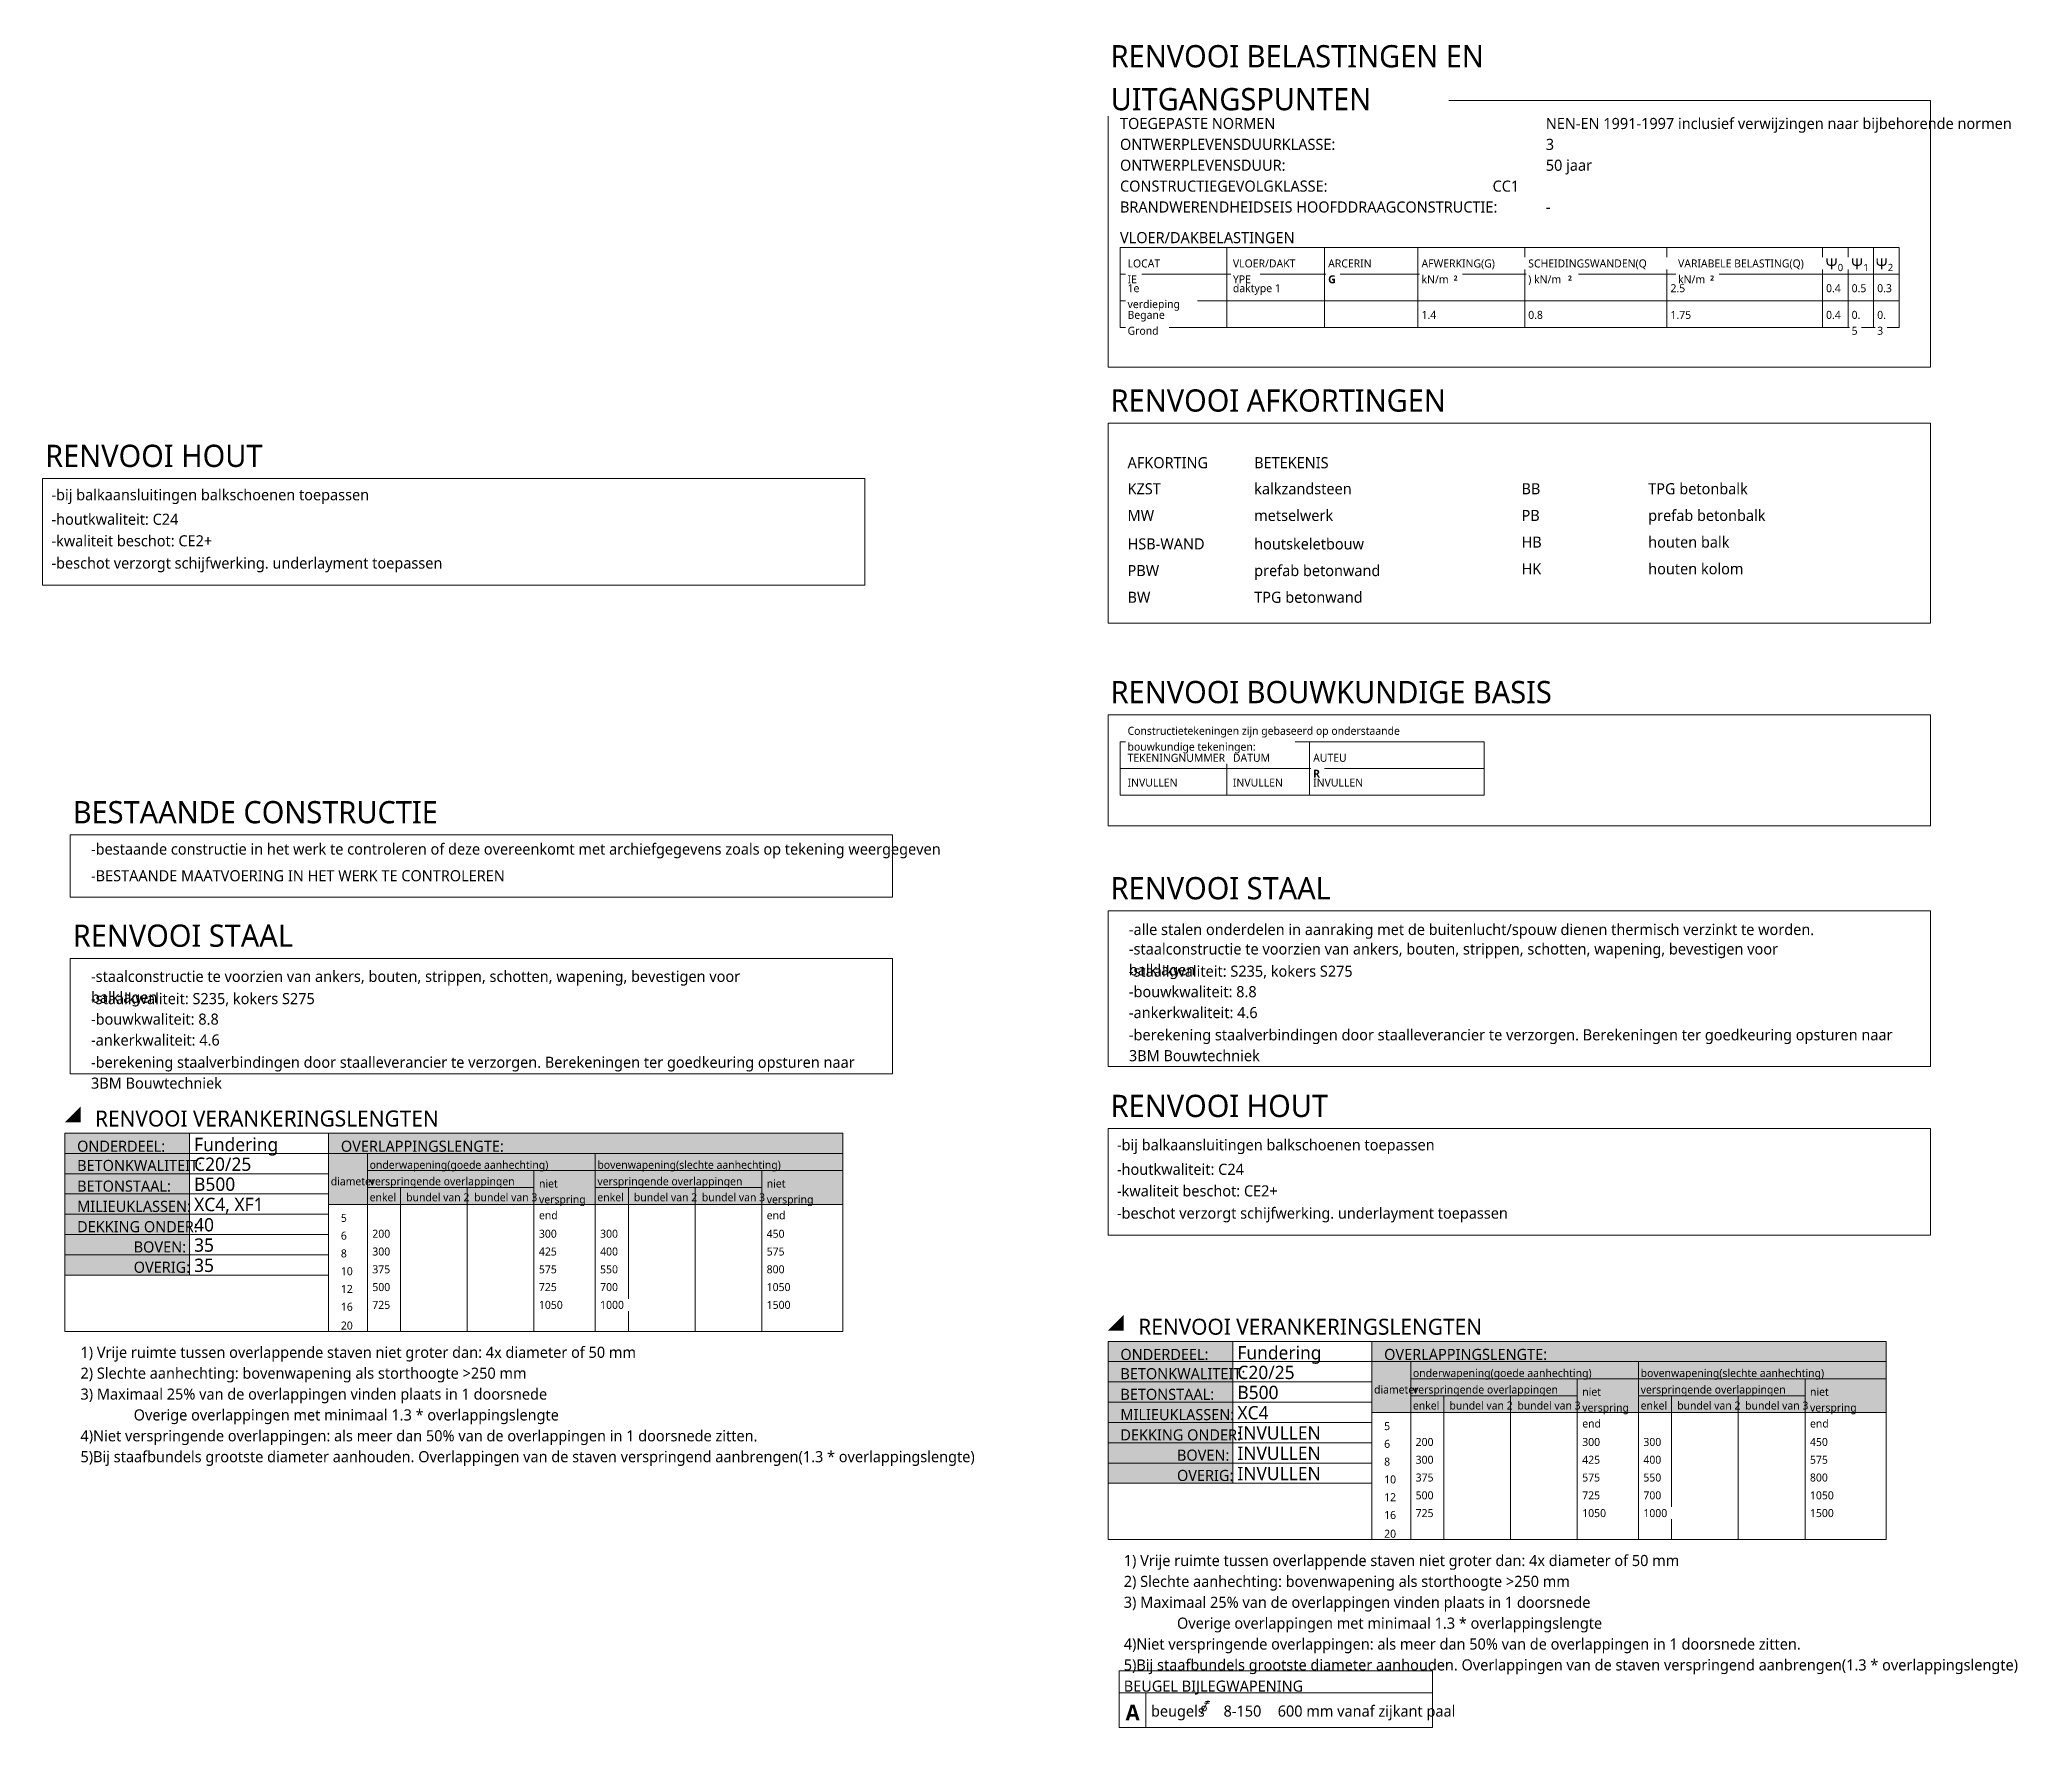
# Model space of a CAD drawing. Header units: millimetres. Extents: x 3415 to 42718, y 1442 to 14886.
# Drawn here: x 3415 to 12314, y 2790 to 10384 of the extents above; entities that cross this region are included whole.
import ezdxf

# ---------------------------------------------------------------- set-up
doc = ezdxf.new("R2010")
doc.units = ezdxf.units.MM
for name, color, linetype, lineweight in [('A-ANNO-NOTE', 131, 'Continuous', 18), ('A-DETL', 90, 'Continuous', 13), ('G-ANNO-TEXT', 231, 'Continuous', 13)]:
    doc.layers.add(name, color=color, linetype=linetype, lineweight=lineweight)
doc.styles.add('Segoe UI', font='segoeui.ttf', dxfattribs={"height": 100})
doc.styles.add('Segoe UI_1', font='segoeui.ttf', dxfattribs={"height": 50})
doc.styles.add('Segoe UI_2', font='segoeui.ttf', dxfattribs={"height": 50})
doc.styles.add('Segoe UI_3', font='segoeui.ttf', dxfattribs={"height": 32.495738})
doc.styles.add('Segoe UI_4', font='segoeui.ttf', dxfattribs={"height": 36})
doc.styles.add('Segoe UI_6', font='segoeui.ttf', dxfattribs={"height": 60})
doc.styles.add('Segoe UI_B', font='segoeui.ttf', dxfattribs={"height": 36})
doc.styles.add('Segoe UI_B_1', font='segoeui.ttf', dxfattribs={"height": 23.396931})
doc.styles.add('Segoe UI_B_2', font='segoeui.ttf', dxfattribs={"height": 50})
doc.styles.add('Segoe UI_B_3', font='segoeui.ttf', dxfattribs={"height": 72})
doc.styles.add('Segoe UI_B_4', font='segoeui.ttf', dxfattribs={"height": 70})

# ---------------------------------------------------------------- blocks, each defined once
blk = doc.blocks.new('NLRS_28_GA_renvooi - 0 RENVOOI BELASTINGEN EN UITGANGSPUNTEN-5064077-M_28_01_constructierenvooi')
at = {"layer": 'A-ANNO-NOTE'}
for p, q in [((8222.2, 10110.2), (11922.2, 10110.2)), ((8222.2, 8910.2), (8222.2, 10110.2)), ((11922.2, 10110.2), (11922.2, 8910.2)), ((11922.2, 8910.2), (8222.2, 8910.2))]:
    blk.add_line(p, q, dxfattribs=at)
at = {"layer": 'A-ANNO-NOTE', "lineweight": 13, "insert": (8233.9, 10358.9), "char_height": 100, "width": 2142.109, "attachment_point": 1, "style": 'Segoe UI', "bg_fill": 3, "box_fill_scale": 1.25, "bg_fill_color": 9, "bg_fill_true_color": 13158600, "bg_fill_transparency": 0}
blk.add_mtext('RENVOOI BELASTINGEN EN', dxfattribs=at)
at = {"layer": 'A-ANNO-NOTE', "lineweight": 13, "insert": (8233.9, 10165.7), "char_height": 100, "width": 1495.949, "attachment_point": 1, "style": 'Segoe UI', "bg_fill": 3, "box_fill_scale": 1.25, "bg_fill_color": 9, "bg_fill_true_color": 13158600, "bg_fill_transparency": 0}
blk.add_mtext('UITGANGSPUNTEN', dxfattribs=at)
blk = doc.blocks.new('NLRS_28_GA_renvooi - 0 RENVOOI AFKORTINGEN-5064078-M_28_01_constructierenvooi')
at = {"layer": 'A-ANNO-NOTE'}
for p, q in [((8222.2, 8657.8), (11922.2, 8657.8)), ((8222.2, 7757.8), (8222.2, 8657.8)), ((11922.2, 8657.8), (11922.2, 7757.8)), ((11922.2, 7757.8), (8222.2, 7757.8))]:
    blk.add_line(p, q, dxfattribs=at)
at = {"layer": 'A-ANNO-NOTE', "lineweight": 13, "insert": (8233.9, 8809.9), "char_height": 100, "width": 1933.67, "attachment_point": 1, "style": 'Segoe UI', "bg_fill": 3, "box_fill_scale": 1.25, "bg_fill_color": 9, "bg_fill_true_color": 13158600, "bg_fill_transparency": 0}
blk.add_mtext('RENVOOI AFKORTINGEN', dxfattribs=at)
blk = doc.blocks.new('NLRS_28_GA_renvooi - 0 RENVOOI BOUWKUNDIGE BASIS-4098898-M_28_01_constructierenvooi')
at = {"layer": 'A-ANNO-NOTE'}
for p, q in [((14322.2, 5946), (18022.2, 5946)), ((14322.2, 5446), (14322.2, 5946)), ((18022.2, 5946), (18022.2, 5446)), ((18022.2, 5446), (14322.2, 5446))]:
    blk.add_line(p, q, dxfattribs=at)
at = {"layer": 'A-ANNO-NOTE', "lineweight": 13, "insert": (14333.9, 6098.1), "char_height": 100, "width": 2526.919, "attachment_point": 1, "style": 'Segoe UI', "bg_fill": 3, "box_fill_scale": 1.25, "bg_fill_color": 9, "bg_fill_true_color": 13158600, "bg_fill_transparency": 0}
blk.add_mtext('RENVOOI BOUWKUNDIGE BASIS', dxfattribs=at)
blk = doc.blocks.new('NLRS_28_GA_renvooi - 3 RENVOOI STAAL-5064079-M_28_01_constructierenvooi')
at = {"layer": 'A-ANNO-NOTE'}
for p, q in [((8222.2, 6463.7), (11922.2, 6463.7)), ((8222.2, 5763.7), (8222.2, 6463.7)), ((11922.2, 6463.7), (11922.2, 5763.7)), ((11922.2, 5763.7), (8222.2, 5763.7))]:
    blk.add_line(p, q, dxfattribs=at)
at = {"layer": 'A-ANNO-NOTE', "lineweight": 13, "insert": (8233.9, 6615.7), "char_height": 100, "width": 1281.097, "attachment_point": 1, "style": 'Segoe UI', "bg_fill": 3, "box_fill_scale": 1.25, "bg_fill_color": 9, "bg_fill_true_color": 13158600, "bg_fill_transparency": 0}
blk.add_mtext('RENVOOI STAAL', dxfattribs=at)
blk = doc.blocks.new('NLRS_28_LAB_renvooi_verankeringslengten_3BM - Type 1-4098958-M_28_01_constructierenvooi')
at = {"layer": 'A-ANNO-NOTE', "lineweight": 13}
blk.add_hatch(color=256, dxfattribs=at).paths.add_polyline_path([(23472.2, 5310.2), (23543.2, 5381.2), (23543.2, 5310.2)])
h = blk.add_hatch(color=256, dxfattribs=at)
h.paths.add_polyline_path([(24658.8, 4941.2), (24658.8, 5261.9), (26972.2, 5261.9), (26972.2, 4941.2)])
h.paths.add_polyline_path([(24033.8, 5261.9), (24033.8, 4941.2), (24033.8, 4623.2), (23472.2, 4623.2), (23472.2, 5091.9), (23472.2, 5261.9)])
at = {"layer": 'A-ANNO-NOTE'}
for p, q in [((24033.8, 5261.9), (23472.2, 5261.9)), ((23472.2, 5261.9), (23472.2, 5091.9)), ((23472.2, 5261.9), (26972.2, 5261.9)), ((24033.8, 4941.2), (24033.8, 5261.9)), ((26972.2, 5261.9), (24658.8, 5261.9)), ((24658.8, 5261.9), (24658.8, 4941.2)), ((24658.8, 4941.2), (24658.8, 5261.9)), ((26972.2, 4941.2), (26972.2, 5261.9)), ((26972.2, 5261.9), (26972.2, 4369.7)), ((23472.2, 5170.7), (26972.2, 5170.7)), ((23472.2, 4369.7), (23472.2, 5170.7)), ((24658.8, 4369.7), (24658.8, 5170.7)), ((24833.8, 4369.7), (24833.8, 5170.7)), ((25858.4, 4369.7), (25858.4, 5170.7)), ((23472.2, 5091.9), (23472.2, 4623.2)), ((23472.2, 5079.4), (24658.8, 5079.4)), ((24833.8, 5093.7), (26104.6, 5093.7)), ((25583.2, 4369.7), (25583.2, 5093.7)), ((25683.4, 5093.7), (26972.2, 5093.7)), ((26607.8, 4369.7), (26607.8, 5093.7)), ((23472.2, 4988.2), (24658.8, 4988.2)), ((24833.8, 5016.8), (25583.2, 5016.8)), ((24983.2, 4369.7), (24983.2, 5016.8)), ((25283.2, 4369.7), (25283.2, 5016.8)), ((25858.4, 5016.8), (26607.8, 5016.8)), ((26007.8, 4369.7), (26007.8, 5016.8)), ((26307.8, 4369.7), (26307.8, 5016.8)), ((23472.2, 4896.9), (24658.8, 4896.9)), ((24033.8, 4623.2), (24033.8, 4941.2)), ((24658.8, 4941.2), (26972.2, 4941.2)), ((23472.2, 4805.7), (24658.8, 4805.7)), ((23472.2, 4714.4), (24658.8, 4714.4)), ((23472.2, 4623.2), (24033.8, 4623.2)), ((23472.2, 4623.2), (24658.8, 4623.2)), ((26972.2, 4369.7), (23472.2, 4369.7))]:
    blk.add_line(p, q, dxfattribs=at)
at = {"layer": 'A-ANNO-NOTE', "lineweight": 13, "attachment_point": 1}
for s, insert, char_height, width, style in [('RENVOOI VERANKERINGSLENGTEN', (23608.3, 5363.6), 72, 2065.147, 'Segoe UI_B_3'), ('ONDERDEEL:', (23527.8, 5228), 50, 513.08, 'Segoe UI_B_2'), ('OVERLAPPINGSLENGTE:', (24714.4, 5228), 50, 966.835, 'Segoe UI_B_2'), ('BETONKWALITEIT:', (23527.8, 5141.3), 50, 743.966, 'Segoe UI_B_2'), ('onderwapening(goede aanhechting)', (24843.8, 5137.3), 36, 1035.78, 'Segoe UI_4'), ('bovenwapening(slechte aanhechting)', (25868.4, 5137.3), 36, 1061.434, 'Segoe UI_4'), ('BETONSTAAL:', (23527.8, 5048.5), 50, 562.785, 'Segoe UI_B_2'), ('diameter', (24668.8, 5063.1), 36, 253.333, 'Segoe UI_4'), ('verspringende overlappingen', (24843.8, 5063.1), 36, 836.962, 'Segoe UI_4'), ('enkel', (24843.8, 4991.2), 36, 152.321, 'Segoe UI_4'), ('bundel van 2', (25008.1, 4991.2), 36, 370.38, 'Segoe UI_4'), ('bundel van 3', (25313.8, 4991.2), 36, 370.38, 'Segoe UI_4'), ('niet ', (25605.6, 5053), 36, 126.667, 'Segoe UI_4'), ('verspringende overlappingen', (25868.4, 5063.1), 36, 836.962, 'Segoe UI_4'), ('enkel', (25868.4, 4991.2), 36, 152.321, 'Segoe UI_4'), ('bundel van 2', (26032.7, 4991.2), 36, 370.38, 'Segoe UI_4'), ('bundel van 3', (26338.4, 4991.2), 36, 370.38, 'Segoe UI_4'), ('niet ', (26630.2, 5053), 36, 126.667, 'Segoe UI_4'), ('MILIEUKLASSEN:', (23527.8, 4957.3), 50, 673.417, 'Segoe UI_B_2'), ('5', (24714.4, 4898.6), 36, 35.274, 'Segoe UI_4'), ('verspring', (25605.6, 4981.6), 36, 266.16, 'Segoe UI_4'), ('end', (25605.6, 4910.2), 36, 109.029, 'Segoe UI_4'), ('verspring', (26630.2, 4981.6), 36, 266.16, 'Segoe UI_4'), ('end', (26630.2, 4910.2), 36, 109.029, 'Segoe UI_4'), ('DEKKING ONDER:', (23527.8, 4866), 50, 713.502, 'Segoe UI_B_2'), ('6', (24714.4, 4818.6), 36, 35.274, 'Segoe UI_4'), ('BOVEN:', (23782.4, 4774.8), 50, 309.451, 'Segoe UI_B_2'), ('8', (24714.4, 4738.6), 36, 35.274, 'Segoe UI_4'), ('OVERIG:', (23782.4, 4683.5), 50, 331.899, 'Segoe UI_B_2'), ('10', (24714.4, 4658.6), 36, 70.548, 'Segoe UI_4'), ('12', (24714.4, 4578.6), 36, 70.548, 'Segoe UI_4'), ('16', (24714.4, 4498.6), 36, 70.548, 'Segoe UI_4'), ('20', (24714.4, 4414.2), 36, 70.548, 'Segoe UI_4')]:
    blk.add_mtext(s, dxfattribs=dict(at, insert=insert, char_height=char_height, width=width, style=style))
blk = doc.blocks.new('28_GA_symbool_wapening - Type 1-3658680-M_28_01_constructierenvooi')
at = {"layer": 'A-ANNO-NOTE'}
for p, q in [((23891.5, 3425.5), (23922.7, 3486)), ((23926.5, 3473.6), (23906.2, 3473.6)), ((23930.7, 3481.9), (23910.5, 3481.9))]:
    blk.add_line(p, q, dxfattribs=at)
blk.add_circle((23904.1, 3449.9), 10.8, dxfattribs=at)
blk = doc.blocks.new('NLRS_28_GA_renvooi - 5 RENVOOI HOUT-5064080-M_28_01_constructierenvooi')
at = {"layer": 'A-ANNO-NOTE'}
for p, q in [((8222.2, 5484.2), (11922.2, 5484.2)), ((8222.2, 5004.2), (8222.2, 5484.2)), ((11922.2, 5484.2), (11922.2, 5004.2)), ((11922.2, 5004.2), (8222.2, 5004.2))]:
    blk.add_line(p, q, dxfattribs=at)
at = {"layer": 'A-ANNO-NOTE', "lineweight": 13, "insert": (8233.9, 5636.3), "char_height": 100, "width": 1257.046, "attachment_point": 1, "style": 'Segoe UI', "bg_fill": 3, "box_fill_scale": 1.25, "bg_fill_color": 9, "bg_fill_true_color": 13158600, "bg_fill_transparency": 0}
blk.add_mtext('RENVOOI HOUT', dxfattribs=at)
blk = doc.blocks.new('NLRS_28_GA_renvooi - 3 RENVOOI STAAL-5064082-M_28_01_constructierenvooi')
at = {"layer": 'A-ANNO-NOTE'}
for p, q in [((3552.9, 6250.1), (7252.9, 6250.1)), ((3552.9, 5730.1), (3552.9, 6250.1)), ((7252.9, 6250.1), (7252.9, 5730.1)), ((7252.9, 5730.1), (3552.9, 5730.1))]:
    blk.add_line(p, q, dxfattribs=at)
at = {"layer": 'A-ANNO-NOTE', "lineweight": 13, "insert": (3564.6, 6402.2), "char_height": 100, "width": 1281.097, "attachment_point": 1, "style": 'Segoe UI', "bg_fill": 3, "box_fill_scale": 1.25, "bg_fill_color": 9, "bg_fill_true_color": 13158600, "bg_fill_transparency": 0}
blk.add_mtext('RENVOOI STAAL', dxfattribs=at)
blk = doc.blocks.new('NLRS_28_GA_renvooi - 0 RENVOOI BESTAAND TOESTAND-5064074-M_28_01_constructierenvooi')
at = {"layer": 'A-ANNO-NOTE'}
for p, q in [((14322.2, 11110.2), (18022.2, 11110.2)), ((14322.2, 10830.2), (14322.2, 11110.2)), ((18022.2, 11110.2), (18022.2, 10830.2)), ((18022.2, 10830.2), (14322.2, 10830.2))]:
    blk.add_line(p, q, dxfattribs=at)
at = {"layer": 'A-ANNO-NOTE', "lineweight": 13, "insert": (14333.9, 11262.3), "char_height": 100, "width": 2098.818, "attachment_point": 1, "style": 'Segoe UI', "bg_fill": 3, "box_fill_scale": 1.25, "bg_fill_color": 9, "bg_fill_true_color": 13158600, "bg_fill_transparency": 0}
blk.add_mtext('BESTAANDE CONSTRUCTIE', dxfattribs=at)

msp = doc.modelspace()

# ---------------------------------------------------------------- linework, layer by layer
at = {"layer": 'A-DETL', "lineweight": 18}
for p, q in [((8276.6, 9448.5), (11781.6, 9448.5)), ((8276.6, 9448.5), (8276.6, 9328.5)), ((8756.6, 9448.5), (8756.6, 9328.5)), ((9196.6, 9448.5), (9196.6, 9328.5)), ((9616.6, 9448.5), (9616.6, 9328.5)), ((10096.6, 9448.5), (10096.6, 9328.5)), ((10736.6, 9448.5), (10736.6, 9328.5)), ((11436.6, 9448.5), (11436.6, 9328.5)), ((11551.6, 9448.5), (11551.6, 9328.5)), ((11666.6, 9448.5), (11666.6, 9328.5)), ((11781.6, 9448.5), (11781.6, 9328.5)), ((8276.6, 9328.5), (11781.6, 9328.5)), ((8276.6, 9328.5), (11781.6, 9328.5)), ((8276.6, 9328.5), (8276.6, 9208.5)), ((8756.6, 9328.5), (8756.6, 9208.5)), ((9196.6, 9328.5), (9196.6, 9208.5)), ((9616.6, 9328.5), (9616.6, 9208.5)), ((10096.6, 9328.5), (10096.6, 9208.5)), ((10736.6, 9328.5), (10736.6, 9208.5)), ((11436.6, 9328.5), (11436.6, 9208.5)), ((11551.6, 9328.5), (11551.6, 9208.5)), ((11666.6, 9328.5), (11666.6, 9208.5)), ((11781.6, 9328.5), (11781.6, 9208.5)), ((8276.6, 9208.5), (11781.6, 9208.5)), ((8276.6, 9208.5), (11781.6, 9208.5)), ((8276.6, 9208.5), (8276.6, 9088.5)), ((8756.6, 9208.5), (8756.6, 9088.5)), ((9196.6, 9208.5), (9196.6, 9088.5)), ((9616.6, 9208.5), (9616.6, 9088.5)), ((10096.6, 9208.5), (10096.6, 9088.5)), ((10736.6, 9208.5), (10736.6, 9088.5)), ((11436.6, 9208.5), (11436.6, 9088.5)), ((11551.6, 9208.5), (11551.6, 9088.5)), ((11666.6, 9208.5), (11666.6, 9088.5)), ((11781.6, 9208.5), (11781.6, 9088.5)), ((8276.6, 9088.5), (11781.6, 9088.5)), ((8276.6, 7224.2), (9914.1, 7224.2)), ((8276.6, 7224.2), (8276.6, 7104.2)), ((8756.6, 7224.2), (8756.6, 7104.2)), ((9129.1, 7224.2), (9129.1, 7104.2)), ((9914.1, 7224.2), (9914.1, 7104.2)), ((8276.6, 7104.2), (9914.1, 7104.2)), ((8276.6, 7104.2), (9914.1, 7104.2)), ((8276.6, 7104.2), (8276.6, 6984.2)), ((8756.6, 7104.2), (8756.6, 6984.2)), ((9129.1, 7104.2), (9129.1, 6984.2)), ((9914.1, 7104.2), (9914.1, 6984.2)), ((8276.6, 6984.2), (9914.1, 6984.2)), ((8271.6, 3045), (9681.6, 3045)), ((8271.6, 2790), (8271.6, 3045)), ((9681.6, 3045), (9681.6, 2790)), ((8271.6, 2945), (9681.6, 2945)), ((8391.6, 2945), (8391.6, 2790)), ((8271.6, 2790), (9681.6, 2790))]:
    msp.add_line(p, q, dxfattribs=at)

# ---------------------------------------------------------------- block references
at = {"layer": 'A-ANNO-NOTE', "lineweight": 13}
for name, p in [('NLRS_28_GA_renvooi - 0 RENVOOI AFKORTINGEN-5064078-M_28_01_constructierenvooi', (0, 0)), ('NLRS_28_GA_renvooi - 5 RENVOOI HOUT-5064080-M_28_01_constructierenvooi', (-4793.6, 2924.6)), ('NLRS_28_GA_renvooi - 0 RENVOOI BESTAAND TOESTAND-5064074-M_28_01_constructierenvooi', (-10769.3, -4304.5)), ('NLRS_28_GA_renvooi - 3 RENVOOI STAAL-5064079-M_28_01_constructierenvooi', (0, 0)), ('NLRS_28_GA_renvooi - 3 RENVOOI STAAL-5064082-M_28_01_constructierenvooi', (0, 0)), ('NLRS_28_GA_renvooi - 5 RENVOOI HOUT-5064080-M_28_01_constructierenvooi', (0, 0)), ('NLRS_28_LAB_renvooi_verankeringslengten_3BM - Type 1-4098958-M_28_01_constructierenvooi', (-19943.6, 202)), ('NLRS_28_LAB_renvooi_verankeringslengten_3BM - Type 1-4098958-M_28_01_constructierenvooi', (-15250, -734.8))]:
    msp.add_blockref(name, p, dxfattribs=at)
at = {"layer": 'A-ANNO-NOTE'}
msp.add_blockref('28_GA_symbool_wapening - Type 1-3658680-M_28_01_constructierenvooi', (-15250, -574.8), dxfattribs=at)

# ---------------------------------------------------------------- texts
at = {"layer": 'A-ANNO-NOTE', "lineweight": 13, "char_height": 60, "attachment_point": 1, "style": 'Segoe UI_6'}
for s, insert, width in [('Fundering', (4110.6, 5442.7), 458.565), ('C20/25', (4110.6, 5354.1), 328.692), ('B500', (4110.6, 5264.1), 227.679), ('XC4, XF1', (4110.6, 5172.8), 399.24), ('40', (4110.6, 5081.6), 112.236), ('35', (4110.6, 4990.3), 112.236), ('35', (4110.6, 4899.1), 112.236), ('Fundering', (8804.2, 4505.9), 458.565), ('C20/25', (8804.2, 4417.3), 328.692), ('B500', (8804.2, 4327.3), 227.679), ('XC4', (8804.2, 4236), 181.181), ('INVULLEN', (8804.2, 4144.8), 463.375), ('INVULLEN', (8804.2, 4053.5), 463.375), ('INVULLEN', (8804.2, 3962.3), 463.375)]:
    msp.add_mtext(s, dxfattribs=dict(at, insert=insert, width=width))
at = {"layer": 'G-ANNO-TEXT', "color": 7, "attachment_point": 1}
for s, insert, char_height, width, style in [('1) Vrije ruimte tussen overlappende staven niet groter dan: 4x diameter of 50 mm', (3599.3, 4502.8), 50, 3064.05, 'Segoe UI_1'), ('2) Slechte aanhechting: bovenwapening als storthoogte >250 mm', (3599.3, 4408.9), 50, 2475.611, 'Segoe UI_1'), ('3) Maximaal 25% van de overlappingen vinden plaats in 1 doorsnede', (3599.3, 4314.9), 50, 2589.451, 'Segoe UI_1'), ('^I', (3599.3, 4221), 50, 290.211, 'Segoe UI_1'), ('Overige overlappingen met minimaal 1.3 * overlappingslengte', (3838.8, 4221), 50, 2332.911, 'Segoe UI_1'), ('4)Niet verspringende overlappingen: als meer dan 50% van de overlappingen in 1 doorsnede zitten.', (3599.3, 4127.1), 50, 3737.467, 'Segoe UI_1'), ('5)Bij staafbundels grootste diameter aanhouden. Overlappingen van de staven verspringend aanbrengen(1.3 * overlappingslengte)', (3599.3, 4033.2), 50, 4890.294, 'Segoe UI_1'), ('1) Vrije ruimte tussen overlappende staven niet groter dan: 4x diameter of 50 mm', (8293, 3566), 50, 3064.05, 'Segoe UI_1'), ('2) Slechte aanhechting: bovenwapening als storthoogte >250 mm', (8293, 3472.1), 50, 2475.611, 'Segoe UI_1'), ('3) Maximaal 25% van de overlappingen vinden plaats in 1 doorsnede', (8293, 3378.1), 50, 2589.451, 'Segoe UI_1'), ('^I', (8293, 3284.2), 50, 290.211, 'Segoe UI_1'), ('Overige overlappingen met minimaal 1.3 * overlappingslengte', (8532.4, 3284.2), 50, 2332.911, 'Segoe UI_1'), ('4)Niet verspringende overlappingen: als meer dan 50% van de overlappingen in 1 doorsnede zitten.', (8293, 3190.3), 50, 3737.467, 'Segoe UI_1'), ('5)Bij staafbundels grootste diameter aanhouden. Overlappingen van de staven verspringend aanbrengen(1.3 * overlappingslengte)', (8293, 3096.4), 50, 4890.294, 'Segoe UI_1'), ('\\fSegoe UI|b1|i0|c0|p34|;A', (8301.4, 2892), 70, 84.979, 'Segoe UI_B_4')]:
    msp.add_mtext(s, dxfattribs=dict(at, insert=insert, char_height=char_height, width=width, style=style))
at = {"layer": 'G-ANNO-TEXT', "color": 39, "char_height": 50, "attachment_point": 1}
for s, insert, width, style in [('BEUGEL BIJLEGWAPENING', (8293, 3000.9), 1067.848, 'Segoe UI_B_2'), ('beugels     8-150', (8415.5, 2888.7), 633.333, 'Segoe UI_1'), ('600 mm vanaf zijkant paal', (8985.5, 2888.7), 984.472, 'Segoe UI_1')]:
    msp.add_mtext(s, dxfattribs=dict(at, insert=insert, width=width, style=style))

# ---------------------------------------------------------------- next in the draw order: block references
at = {"layer": 'A-ANNO-NOTE', "lineweight": 13}
for name, p in [('NLRS_28_GA_renvooi - 0 RENVOOI BELASTINGEN EN UITGANGSPUNTEN-5064077-M_28_01_constructierenvooi', (0, 0)), ('NLRS_28_GA_renvooi - 0 RENVOOI BOUWKUNDIGE BASIS-4098898-M_28_01_constructierenvooi', (-6100, 1400))]:
    msp.add_blockref(name, p, dxfattribs=at)

# ---------------------------------------------------------------- next in the draw order: texts
at = {"layer": 'A-ANNO-NOTE', "lineweight": 13, "char_height": 36, "width": 105.823, "attachment_point": 1, "style": 'Segoe UI_4', "bg_fill": 3, "box_fill_scale": 1.25, "bg_fill_color": 9, "bg_fill_true_color": 13158600, "bg_fill_transparency": 0}
for s, insert in [('200', (4912.4, 5029.2)), ('300', (5661.8, 5029.2)), ('300', (5937.1, 5029.2)), ('450', (6686.4, 5029.2)), ('200', (9606.1, 4092.4)), ('300', (10355.5, 4092.4)), ('300', (10630.7, 4092.4)), ('450', (11380.1, 4092.4))]:
    msp.add_mtext(s, dxfattribs=dict(at, insert=insert))
at = {"layer": 'G-ANNO-TEXT', "color": 39, "char_height": 50, "attachment_point": 1}
for s, insert, width, style in [('AFKORTING', (8310, 8505.1), 484.219, 'Segoe UI_B_2'), ('BETEKENIS', (8879.6, 8505.1), 436.118, 'Segoe UI_B_2'), ('KZST', (8310, 8387.9), 187.595, 'Segoe UI_1'), ('kalkzandsteen', (8879.6, 8387.9), 529.114, 'Segoe UI_1'), ('BB', (10082.6, 8387.9), 96.203, 'Segoe UI_1'), ('TPG betonbalk', (10652.3, 8387.9), 551.561, 'Segoe UI_1'), ('-bij balkaansluitingen balkschoenen toepassen', (3468.6, 8360.8), 1746.075, 'Segoe UI_1'), ('-houtkwaliteit: C24', (3468.6, 8250.8), 707.088, 'Segoe UI_1'), ('MW', (8310, 8267.9), 157.131, 'Segoe UI_1'), ('metselwerk ', (8879.6, 8267.9), 448.945, 'Segoe UI_1'), ('PB', (10082.6, 8267.9), 96.203, 'Segoe UI_1'), ('prefab betonbalk', (10652.3, 8267.9), 644.557, 'Segoe UI_1'), ('-kwaliteit beschot: CE2+', (3468.6, 8153.7), 905.907, 'Segoe UI_1'), ('HSB-WAND', (8310, 8139.8), 445.738, 'Segoe UI_1'), ('houtskeletbouw', (8879.6, 8139.8), 599.662, 'Segoe UI_1'), ('HB', (10082.6, 8147.9), 109.029, 'Segoe UI_1'), ('houten balk', (10652.3, 8147.9), 447.342, 'Segoe UI_1'), ('-beschot verzorgt schijfwerking. underlayment toepassen', (3468.6, 8053.7), 2138.902, 'Segoe UI_1'), ('PBW', (8310, 8019.8), 176.371, 'Segoe UI_1'), ('prefab betonwand', (8879.6, 8019.8), 691.055, 'Segoe UI_1'), ('HK', (10082.6, 8027.9), 110.633, 'Segoe UI_1'), ('houten kolom', (10652.3, 8027.9), 527.51, 'Segoe UI_1'), ('BW', (8310, 7899.8), 128.27, 'Segoe UI_1'), ('TPG betonwand', (8879.6, 7899.8), 598.059, 'Segoe UI_1'), ('-bij balkaansluitingen balkschoenen toepassen', (8262.2, 5436.2), 1746.075, 'Segoe UI_1'), ('-houtkwaliteit: C24', (8262.2, 5326.2), 707.088, 'Segoe UI_1'), ('-kwaliteit beschot: CE2+', (8262.2, 5229), 905.907, 'Segoe UI_1'), ('-beschot verzorgt schijfwerking. underlayment toepassen', (8262.2, 5129), 2138.902, 'Segoe UI_1')]:
    msp.add_mtext(s, dxfattribs=dict(at, insert=insert, width=width, style=style))
at = {"layer": 'G-ANNO-TEXT', "color": 7, "char_height": 50, "attachment_point": 1, "style": 'Segoe UI_1'}
for s, insert, width in [('-bestaande constructie in het werk te controleren of deze overeenkomt met archiefgegevens zoals op tekening weergegeven', (3646.7, 6766.9), 4688.269), ('-BESTAANDE MAATVOERING IN HET WERK TE CONTROLEREN', (3646.7, 6646.9), 2353.755), ('-alle stalen onderdelen in aanraking met de buitenlucht/spouw dienen thermisch verzinkt te worden.', (8316, 6405), 3772.741), ('-staalconstructie te voorzien van ankers, bouten, strippen, schotten, wapening, bevestigen voor ', (8316, 6317.5), 3570.716), ('-staalconstructie te voorzien van ankers, bouten, strippen, schotten, wapening, bevestigen voor ', (3646.7, 6194), 3570.716), ('-staalkwaliteit: S235, kokers S275', (8316, 6217.5), 1234.599), ('balklagen ', (8316, 6223.6), 386.413), ('-staalkwaliteit: S235, kokers S275', (3646.7, 6094), 1234.599), ('balklagen ', (3646.7, 6100.1), 386.413), ('-bouwkwaliteit: 8.8', (8316, 6125.2), 705.485), ('-bouwkwaliteit: 8.8', (3646.7, 6001.7), 705.485), ('-ankerkwaliteit: 4.6', (8316, 6031.2), 703.882), ('-ankerkwaliteit: 4.6', (3646.7, 5907.7), 703.882), ('-berekening staalverbindingen door staalleverancier te verzorgen. Berekeningen ter goedkeuring opsturen naar ', (8316, 5931.2), 4192.826), ('-berekening staalverbindingen door staalleverancier te verzorgen. Berekeningen ter goedkeuring opsturen naar ', (3646.7, 5807.7), 4192.826), ('3BM Bouwtechniek', (8316, 5837.3), 718.312), ('3BM Bouwtechniek', (3646.7, 5713.8), 718.312)]:
    msp.add_mtext(s, dxfattribs=dict(at, insert=insert, width=width))

# ---------------------------------------------------------------- next in the draw order: texts
at = {"layer": 'A-ANNO-NOTE', "lineweight": 13, "char_height": 36, "width": 105.823, "attachment_point": 1, "style": 'Segoe UI_4', "bg_fill": 3, "box_fill_scale": 1.25, "bg_fill_color": 9, "bg_fill_true_color": 13158600, "bg_fill_transparency": 0}
for s, insert in [('300', (4912.4, 4949.2)), ('425', (5661.8, 4949.2)), ('400', (5937.1, 4949.2)), ('575', (6686.4, 4949.2)), ('300', (9606.1, 4012.4)), ('425', (10355.5, 4012.4)), ('400', (10630.7, 4012.4)), ('575', (11380.1, 4012.4))]:
    msp.add_mtext(s, dxfattribs=dict(at, insert=insert))
at = {"layer": 'G-ANNO-TEXT', "color": 39, "attachment_point": 1}
for s, insert, char_height, width, style in [('TOEGEPASTE NORMEN', (8276, 10031.3), 50, 877.046, 'Segoe UI_1'), ('^I^I^I^I^I', (8999.6, 10031.3), 50, 1444.641, 'Segoe UI_1'), ('NEN-EN 1991-1997 inclusief verwijzingen naar bijbehorende normen', (10191.6, 10031.3), 50, 2591.054, 'Segoe UI_1'), ('ONTWERPLEVENSDUURKLASSE:', (8276, 9937.4), 50, 1205.738, 'Segoe UI_1'), ('^I^I^I^I', (9270.8, 9937.4), 50, 1115.949, 'Segoe UI_1'), ('3', (10191.6, 9937.4), 50, 46.498, 'Segoe UI_1'), ('ONTWERPLEVENSDUUR:', (8276, 9843.5), 50, 928.354, 'Segoe UI_1'), ('^I^I^I^I^I', (9042, 9843.5), 50, 1393.333, 'Segoe UI_1'), ('50 jaar', (10191.6, 9843.5), 50, 253.333, 'Segoe UI_1'), ('CONSTRUCTIEGEVOLGKLASSE:', (8276, 9749.5), 50, 1154.43, 'Segoe UI_1'), ('^I^I^I^I', (9228.5, 9749.5), 50, 877.046, 'Segoe UI_1'), ('CC1', (9952.1, 9749.5), 50, 152.321, 'Segoe UI_1'), ('BRANDWERENDHEIDSEIS HOOFDDRAAGCONSTRUCTIE:', (8276, 9655.6), 50, 2113.248, 'Segoe UI_1'), ('^I', (10019.6, 9655.6), 50, 208.439, 'Segoe UI_1'), ('-', (10191.6, 9655.6), 50, 33.671, 'Segoe UI_1'), ('VLOER/DAKBELASTINGEN', (8276, 9517.8), 50, 1045.4, 'Segoe UI_B_2'), ('\\fSegoe UI|b0|i0|c161|p34|;Ψ', (11676, 9400.1), 50, 65.738, 'Segoe UI_2'), ('2', (11730.2, 9374.5), 32.5, 30.464, 'Segoe UI_3')]:
    msp.add_mtext(s, dxfattribs=dict(at, insert=insert, char_height=char_height, width=width, style=style))
at = {"layer": 'G-ANNO-TEXT', "color": 7, "char_height": 36, "attachment_point": 1, "bg_fill": 3, "box_fill_scale": 1.25, "bg_fill_color": 9, "bg_fill_true_color": 13158600, "bg_fill_transparency": 0}
for s, insert, width, style in [('LOCAT', (8310, 9394.6), 202.025, 'Segoe UI_B'), ('ARCERIN', (9212.5, 9394.6), 274.177, 'Segoe UI_B'), ('AFWERKING(G) ', (9632.5, 9394.6), 487.426, 'Segoe UI_B'), ('VARIABELE BELASTING(Q) ', (10786.6, 9394.6), 798.481, 'Segoe UI_B'), ('0.4', (11452.5, 9283.2), 84.979, 'Segoe UI_4'), ('1.4', (9632.5, 9163.2), 84.979, 'Segoe UI_4'), ('0.8', (10112.5, 9163.2), 84.979, 'Segoe UI_4'), ('1.75 ', (10752.5, 9163.2), 137.89, 'Segoe UI_4'), ('0.4', (11452.5, 9163.2), 84.979, 'Segoe UI_4'), ('0.', (11682.5, 9163.2), 49.705, 'Segoe UI_4'), ('Constructietekeningen zijn gebaseerd op onderstaande ', (8310, 7291.8), 1595.358, 'Segoe UI_4'), ('AUTEU', (9145, 7170.4), 208.439, 'Segoe UI_B'), ('INVULLEN', (8310, 7059), 290.211, 'Segoe UI_4'), ('INVULLEN', (8784, 7059), 290.211, 'Segoe UI_4')]:
    msp.add_mtext(s, dxfattribs=dict(at, insert=insert, width=width, style=style))

# ---------------------------------------------------------------- next in the draw order: texts
at = {"layer": 'A-ANNO-NOTE', "lineweight": 13, "char_height": 36, "width": 105.823, "attachment_point": 1, "style": 'Segoe UI_4', "bg_fill": 3, "box_fill_scale": 1.25, "bg_fill_color": 9, "bg_fill_true_color": 13158600, "bg_fill_transparency": 0}
for s, insert in [('375', (4912.4, 4869.2)), ('575', (5661.8, 4869.2)), ('550', (5937.1, 4869.2)), ('800', (6686.4, 4869.2)), ('375', (9606.1, 3932.4)), ('575', (10355.5, 3932.4)), ('550', (10630.7, 3932.4)), ('800', (11380.1, 3932.4))]:
    msp.add_mtext(s, dxfattribs=dict(at, insert=insert))
at = {"layer": 'G-ANNO-TEXT', "color": 39, "attachment_point": 1}
for s, insert, char_height, width, style in [('\\fSegoe UI|b0|i0|c161|p34|;Ψ', (11451, 9400.1), 50, 65.738, 'Segoe UI_2'), ('0', (11505.2, 9374.5), 32.5, 30.464, 'Segoe UI_3'), ('\\fSegoe UI|b0|i0|c161|p34|;Ψ', (11566, 9400.1), 50, 65.738, 'Segoe UI_2'), ('1', (11620.2, 9374.5), 32.5, 30.464, 'Segoe UI_3')]:
    msp.add_mtext(s, dxfattribs=dict(at, insert=insert, char_height=char_height, width=width, style=style))
at = {"layer": 'G-ANNO-TEXT', "color": 7, "char_height": 36, "attachment_point": 1, "bg_fill": 3, "box_fill_scale": 1.25, "bg_fill_color": 9, "bg_fill_true_color": 13158600, "bg_fill_transparency": 0}
for s, insert, width, style in [('IE', (8310, 9323.2), 54.515, 'Segoe UI_B'), ('\\fSegoe UI|b1|i0|c0|p34|;G', (9212.5, 9323.2), 44.895, 'Segoe UI_B'), ('kN/m', (9632.5, 9323.2), 174.768, 'Segoe UI_B'), ('kN/m', (10786.6, 9323.2), 174.768, 'Segoe UI_B'), ('0.5', (11567.5, 9283.2), 84.979, 'Segoe UI_4'), ('0.', (11567.5, 9163.2), 49.705, 'Segoe UI_4'), ('3', (11682.5, 9091.8), 35.274, 'Segoe UI_4'), ('bouwkundige tekeningen:', (8310, 7220.4), 743.966, 'Segoe UI_4'), ('\\fSegoe UI|b1|i0|c0|p34|;R', (9145, 7099), 41.688, 'Segoe UI_B')]:
    msp.add_mtext(s, dxfattribs=dict(at, insert=insert, width=width, style=style))

# ---------------------------------------------------------------- next in the draw order: texts
at = {"layer": 'A-ANNO-NOTE', "lineweight": 13, "char_height": 36, "attachment_point": 1, "style": 'Segoe UI_4', "bg_fill": 3, "box_fill_scale": 1.25, "bg_fill_color": 9, "bg_fill_true_color": 13158600, "bg_fill_transparency": 0}
for s, insert, width in [('500', (4912.4, 4789.2), 105.823), ('725', (5661.8, 4789.2), 105.823), ('700', (5937.1, 4789.2), 105.823), ('1050', (6686.4, 4789.2), 141.097), ('500', (9606.1, 3852.4), 105.823), ('725', (10355.5, 3852.4), 105.823), ('700', (10630.7, 3852.4), 105.823), ('1050', (11380.1, 3852.4), 141.097)]:
    msp.add_mtext(s, dxfattribs=dict(at, insert=insert, width=width))
at = {"layer": 'G-ANNO-TEXT', "color": 7, "attachment_point": 1, "bg_fill": 3, "box_fill_scale": 1.25, "bg_fill_color": 9, "bg_fill_true_color": 13158600, "bg_fill_transparency": 0}
for s, insert, char_height, width, style in [('VLOER/DAKT', (8784, 9394.6), 36, 399.24, 'Segoe UI_B'), ('SCHEIDINGSWANDEN(Q', (10112.5, 9394.6), 36, 745.569, 'Segoe UI_B'), ('1e ', (8310, 9283.2), 36, 86.582, 'Segoe UI_4'), ('\\fSegoe UI|b1|i0|c0|p34|;2', (9776.7, 9322.2), 23.397, 25.654, 'Segoe UI_B_1'), ('2.5', (10752.5, 9283.2), 36, 84.979, 'Segoe UI_4'), ('\\fSegoe UI|b1|i0|c0|p34|;2', (10930.8, 9322.2), 23.397, 25.654, 'Segoe UI_B_1'), ('0.3', (11682.5, 9283.2), 36, 84.979, 'Segoe UI_4'), ('5', (11567.5, 9091.8), 36, 35.274, 'Segoe UI_4'), ('TEKENINGNUMMER', (8310, 7170.4), 36, 609.283, 'Segoe UI_B'), ('INVULLEN', (9145, 7059), 36, 290.211, 'Segoe UI_4')]:
    msp.add_mtext(s, dxfattribs=dict(at, insert=insert, char_height=char_height, width=width, style=style))

# ---------------------------------------------------------------- next in the draw order: texts
at = {"layer": 'A-ANNO-NOTE', "lineweight": 13, "char_height": 36, "attachment_point": 1, "style": 'Segoe UI_4', "bg_fill": 3, "box_fill_scale": 1.25, "bg_fill_color": 9, "bg_fill_true_color": 13158600, "bg_fill_transparency": 0}
for s, insert, width in [('725', (4912.4, 4709.2), 105.823), ('1050', (5661.8, 4709.2), 141.097), ('1000', (5937.1, 4709.2), 141.097), ('1500', (6686.4, 4709.2), 141.097), ('725', (9606.1, 3772.4), 105.823), ('1050', (10355.5, 3772.4), 141.097), ('1000', (10630.7, 3772.4), 141.097), ('1500', (11380.1, 3772.4), 141.097)]:
    msp.add_mtext(s, dxfattribs=dict(at, insert=insert, width=width))
at = {"layer": 'G-ANNO-TEXT', "color": 7, "char_height": 36, "attachment_point": 1, "bg_fill": 3, "box_fill_scale": 1.25, "bg_fill_color": 9, "bg_fill_true_color": 13158600, "bg_fill_transparency": 0}
for s, insert, width, style in [('YPE', (8784, 9323.2), 112.236, 'Segoe UI_B'), (') kN/m', (10112.5, 9323.2), 216.456, 'Segoe UI_B'), ('verdieping', (8310, 9211.8), 304.641, 'Segoe UI_4'), ('DATUM', (8784, 7170.4), 237.299, 'Segoe UI_B')]:
    msp.add_mtext(s, dxfattribs=dict(at, insert=insert, width=width, style=style))

# ---------------------------------------------------------------- next in the draw order: texts
at = {"layer": 'G-ANNO-TEXT', "color": 7, "attachment_point": 1, "bg_fill": 3, "box_fill_scale": 1.25, "bg_fill_color": 9, "bg_fill_true_color": 13158600, "bg_fill_transparency": 0}
for s, insert, char_height, width, style in [('daktype 1', (8784, 9283.2), 36, 280.591, 'Segoe UI_4'), ('\\fSegoe UI|b1|i0|c0|p34|;2', (10291.1, 9322.2), 23.397, 25.654, 'Segoe UI_B_1'), ('Begane ', (8310, 9163.2), 36, 229.283, 'Segoe UI_4')]:
    msp.add_mtext(s, dxfattribs=dict(at, insert=insert, char_height=char_height, width=width, style=style))

# ---------------------------------------------------------------- next in the draw order: texts
at = {"layer": 'G-ANNO-TEXT', "color": 7, "insert": (8310, 9091.8), "char_height": 36, "width": 177.975, "attachment_point": 1, "style": 'Segoe UI_4', "bg_fill": 3, "box_fill_scale": 1.25, "bg_fill_color": 9, "bg_fill_true_color": 13158600, "bg_fill_transparency": 0}
msp.add_mtext('Grond', dxfattribs=at)

doc.saveas('drawing.dxf')
